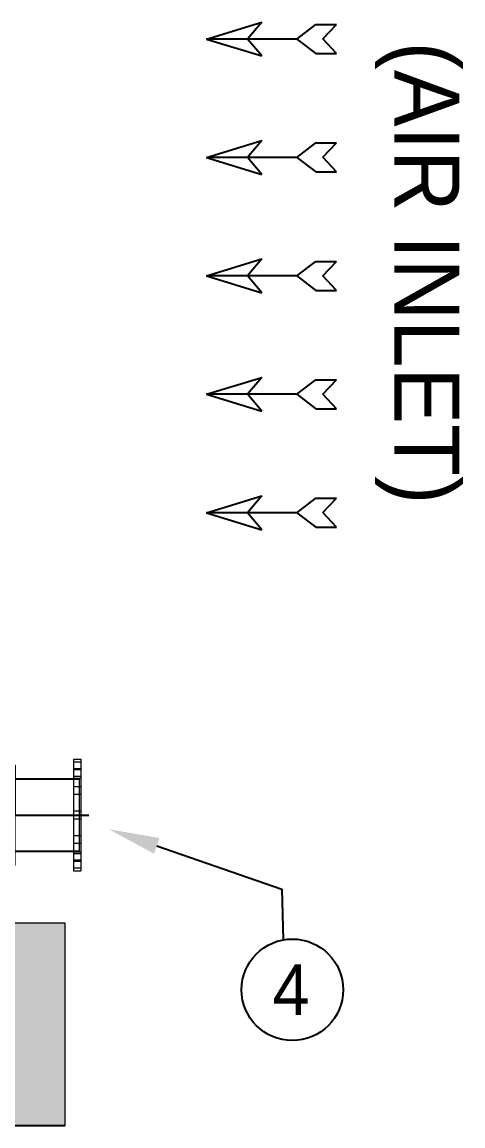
# Model space of a CAD drawing. Header units: millimetres. Extents: x 2023 to 34286, y 1728 to 24542.
# Drawn here: x 18892 to 20193, y 8951 to 12213 of the extents above; entities that cross this region are included whole.
import ezdxf
from ezdxf import colors
from ezdxf.entities.mleader import LeaderData, LeaderLine
from ezdxf.enums import TextEntityAlignment as Align
from ezdxf.math import Vec2, Vec3

# ---------------------------------------------------------------- set-up
doc = ezdxf.new("R2010")
doc.units = ezdxf.units.MM
doc.linetypes.add('CENTER', pattern=[2, 1.25, -0.25, 0.25, -0.25])
for name, color, linetype in [('center', 1, 'CENTER'), ('냉각탑_dim', 1, 'Continuous'), ('냉각탑_text', 3, 'Continuous')]:
    doc.layers.add(name, color=color, linetype=linetype)
doc.styles.get("Standard").update_dxf_attribs({"font": 'arial.ttf'})
doc.styles.add('돋움', font='Dotum.ttf')

# ---------------------------------------------------------------- blocks, each defined once
blk = doc.blocks.new('화살표 IN OUT')
at = {"layer": '냉각탑_dim'}
for p, q in [((-322.7, 43), (-383.9, 43)), ((-343.1, 0.5), (-383.9, 43)), ((-266.4, 0), (-322.7, 43)), ((-163.5, 50), (-121.5, 0)), ((0, 0), (-163.5, 50)), ((-383.9, -43), (-343.1, 0.5)), ((-266.4, 0), (-322.7, -43)), ((-266.4, 0), (0, 0)), ((-163.5, -50), (-121.5, 0)), ((0, 0), (-163.5, -50)), ((-322.7, -43), (-383.9, -43))]:
    blk.add_line(p, q, dxfattribs=at)
blk = doc.blocks.new('A$C4226346C')
at = {"color": 7, "lineweight": 15}
for p, q in [((23.3, 330), (23.3, 165)), ((45.3, 330), (23.3, 330)), ((45.3, 330), (45.3, 165)), ((23.3, 321.5), (45.3, 321.5)), ((23.3, 302.1), (45.3, 302.1)), ((23.3, 302.1), (45.3, 302.1)), ((23.3, 298.5), (45.3, 298.5)), ((217.1, 312.7), (217.1, 165)), ((220.3, 312.7), (217.1, 312.7)), ((220.3, 312.7), (217.1, 312.7)), ((220.3, 307), (217.1, 307)), ((217.1, 297), (220.3, 297)), ((217.1, 297), (220.3, 297)), ((220.3, 312.7), (220.3, 165)), ((23.3, 279.1), (45.3, 279.1)), ((23.3, 279.1), (45.3, 279.1)), ((45.3, 274), (23.3, 274)), ((28.3, 273), (28.3, 165)), ((45.3, 273), (28.3, 273)), ((220.3, 271), (28.3, 271)), ((217.1, 273), (45.3, 273)), ((217.1, 288), (220.3, 288)), ((217.1, 288), (220.3, 288)), ((220.3, 273), (217.1, 273)), ((220.3, 273), (217.1, 273)), ((217.1, 262.8), (220.3, 262.8)), ((217.1, 262.8), (220.3, 262.8)), ((220.3, 165), (220.3, 273)), ((23.3, 249), (45.3, 249)), ((23.3, 249), (45.3, 249)), ((217.1, 253.8), (220.3, 253.8)), ((217.1, 253.8), (220.3, 253.8)), ((23.3, 226), (45.3, 226)), ((23.3, 226), (45.3, 226)), ((217.1, 203.7), (220.3, 203.7)), ((217.1, 203.7), (220.3, 203.7)), ((23.3, 176.5), (45.3, 176.5)), ((23.3, 176.5), (45.3, 176.5)), ((23.3, 165), (23.3, 0)), ((28.3, 165), (28.3, 57)), ((28.3, 165), (28.3, 59)), ((45.3, 165), (45.3, 0)), ((217.1, 194.7), (220.3, 194.7)), ((217.1, 194.7), (220.3, 194.7)), ((217.1, 17.3), (217.1, 165)), ((220.3, 17.3), (220.3, 165)), ((220.3, 57), (220.3, 165)), ((220.3, 59), (220.3, 165)), ((23.3, 153.5), (45.3, 153.5)), ((23.3, 153.5), (45.3, 153.5)), ((217.1, 135.3), (220.3, 135.3)), ((217.1, 135.3), (220.3, 135.3)), ((23.3, 104), (45.3, 104)), ((23.3, 104), (45.3, 104)), ((217.1, 126.3), (220.3, 126.3)), ((217.1, 126.3), (220.3, 126.3)), ((23.3, 81), (45.3, 81)), ((23.3, 81), (45.3, 81)), ((217.1, 76.2), (220.3, 76.2)), ((217.1, 76.2), (220.3, 76.2)), ((217.1, 67.2), (220.3, 67.2)), ((217.1, 67.2), (220.3, 67.2)), ((45.3, 56), (23.3, 56)), ((23.3, 50.9), (45.3, 50.9)), ((23.3, 50.9), (45.3, 50.9)), ((220.3, 59), (28.3, 59)), ((45.3, 57), (28.3, 57)), ((217.1, 57), (45.3, 57)), ((220.3, 57), (217.1, 57)), ((220.3, 57), (217.1, 57)), ((217.1, 42), (220.3, 42)), ((217.1, 42), (220.3, 42)), ((217.1, 33), (220.3, 33)), ((217.1, 33), (220.3, 33)), ((23.3, 31.5), (45.3, 31.5)), ((23.3, 27.9), (45.3, 27.9)), ((23.3, 27.9), (45.3, 27.9)), ((23.3, 8.5), (45.3, 8.5)), ((220.3, 23), (217.1, 23)), ((220.3, 17.3), (217.1, 17.3)), ((220.3, 17.3), (217.1, 17.3)), ((45.3, 0), (23.3, 0))]:
    blk.add_line(p, q, dxfattribs=at)
at = {"layer": 'center'}
blk.add_line((249.8, 165), (0, 165), dxfattribs=at)
blk = doc.blocks.new('1')
at = {"lineweight": 5}
blk.add_line((19018.2, 9763.7), (19018.2, 9761.7), dxfattribs=at)
at = {"xscale": -1}
blk.add_blockref('A$C4226346C', (19088.5, 9704.7), dxfattribs=at)

msp = doc.modelspace()

# ---------------------------------------------------------------- hatches: boundary and pattern name
h = msp.add_hatch()
h.set_pattern_fill('AR-CONC', color=4)
h.set_pattern_definition([(50, (-314636.78, -192732.22), (182.18467, -15.939086), [19.05, -209.55]), (355, (-314636.78, -192732.22), (-35.24342, 191.056845), [15.24, -167.64058]), (100.451445, (-314621.6, -192733.54), (146.94125, 175.11775), [16.19001, -178.090245]), (46.1842, (-314636.78, -192681.42), (271.07904, -42.04233), [28.575, -314.325]), (96.63556, (-314614.2, -192684.92), (237.40413, 247.42612), [24.28502, -267.1356]), (351.18415, (-314636.78, -192681.42), (237.40413, 247.42612), [22.85997, -251.45973]), (21, (-314611.38, -192694.12), (151.61439, -102.2652), [19.05, -209.55]), (326, (-314611.38, -192694.12), (61.80203, 184.18797), [15.24, -167.64]), (71.451445, (-314598.74, -192702.64), (213.41642, 81.92277), [16.19001, -178.08994]), (37.5, (-314636.78, -192732.217), (3.088603, 84.555039), [0, -165.608, 0, -170.18, 0, -168.275]), (7.5, (-314636.78, -192732.22), (66.819663, 100.180575), [0, -97.028, 0, -161.798, 0, -64.135]), (327.5, (-314693.42, -192732.217), (135.590595, -5.728744), [0, -63.5, 0, -198.12, 0, -262.89]), (317.5, (-314718.82, -192732.22), (148.12918, 25.42649), [0, -82.55, 0, -131.572, 0, -186.69])])
edge = h.paths.add_edge_path()
edge.add_line((13468.2, 8951.3), (19018.1, 8951.2))
edge.add_line((19018.1, 8951.2), (19018.3, 9551.2))
edge.add_line((19018.3, 9551.2), (13318.3, 9551.3))
edge.add_line((13318.3, 9551.3), (13318.1, 8951.3))

# ---------------------------------------------------------------- linework, layer by layer
at = {"lineweight": 5}
for p, q in [((13318.2, 9551.3), (19018.2, 9551.3)), ((19018.2, 9551.3), (19018.2, 8951.3))]:
    msp.add_line(p, q, dxfattribs=at)
at = {"ltscale": 500, "elevation": 0}
msp.add_lwpolyline([(19018.2, 8951.3), (13318.2, 8951.3)], dxfattribs=at)
at = {"layer": '냉각탑_dim', "linetype": 'ByBlock', "lineweight": -2}
msp.add_circle((19689.9, 9353.5), 150, dxfattribs=at)

# ---------------------------------------------------------------- block references
msp.add_blockref('1', (0, 0))
at = {"layer": '냉각탑_dim', "xscale": -1}
for p in [(19436.2, 12163.1), (19436.2, 11813.1), (19436.2, 11463.1), (19436.2, 11113.1), (19436.2, 10763.1)]:
    msp.add_blockref('화살표 IN OUT', p, dxfattribs=at)

# ---------------------------------------------------------------- texts
at = {"layer": '냉각탑_text', "style": '돋움'}
msp.add_text('(AIR INLET)', height=192, rotation=270, dxfattribs=at).set_placement((20087.1, 11471.7), align=Align.MIDDLE_CENTER)
msp.add_text('4', height=150, dxfattribs=at).set_placement((19685.7, 9353.7), align=Align.MIDDLE_CENTER)

# ---------------------------------------------------------------- leaders
at = {"layer": '냉각탑_dim'}
ml = msp.add_multileader_mtext('Standard', dxfattribs=at)
ml.set_content('')
ml.set_leader_properties(color=256)
ml.build(insert=Vec2(0, 0))
ml.multileader.update_dxf_attribs({"text_right_attachment_type": 6, "dogleg_length": 5, "arrow_head_size": 150, "scale": 30})
ctx = ml.context
ctx.base_point, ctx.scale, ctx.char_height, ctx.arrow_head_size, ctx.landing_gap_size, ctx.plane_origin, ctx.plane_x_axis, ctx.plane_y_axis = Vec3(19662.5, 9501), 30, 5.4, 150, 2.7, Vec3(18945.7, 9902.7), Vec3(0.027402, -0.999624), Vec3(0.999624, 0.027402)
ctx.right_attachment = 6
notes = []
notes.append((ctx, [(0, (1, 1, 0), (19658.4, 9651), (0.027402, -0.999624), 150, [(0, [(19147.8, 9827.9)], 0, [])])]))
ctx.mtext, ml.multileader.dxf.content_type = None, 0
for ctx, leaders in notes:
    for number, flags, end, landing, length, lines in leaders:
        leader = LeaderData()
        leader.index, (leader.has_last_leader_line, leader.has_dogleg_vector, leader.attachment_direction) = number, flags
        leader.last_leader_point, leader.dogleg_vector, leader.dogleg_length = Vec3(end), Vec3(landing), length
        for number, points, colour, breaks in lines:
            line = LeaderLine()
            line.index, line.vertices, line.color, line.breaks = number, Vec3.list(points), colors.encode_raw_color(colour), breaks
            leader.lines.append(line)
        ctx.leaders.append(leader)

doc.saveas('drawing.dxf')
